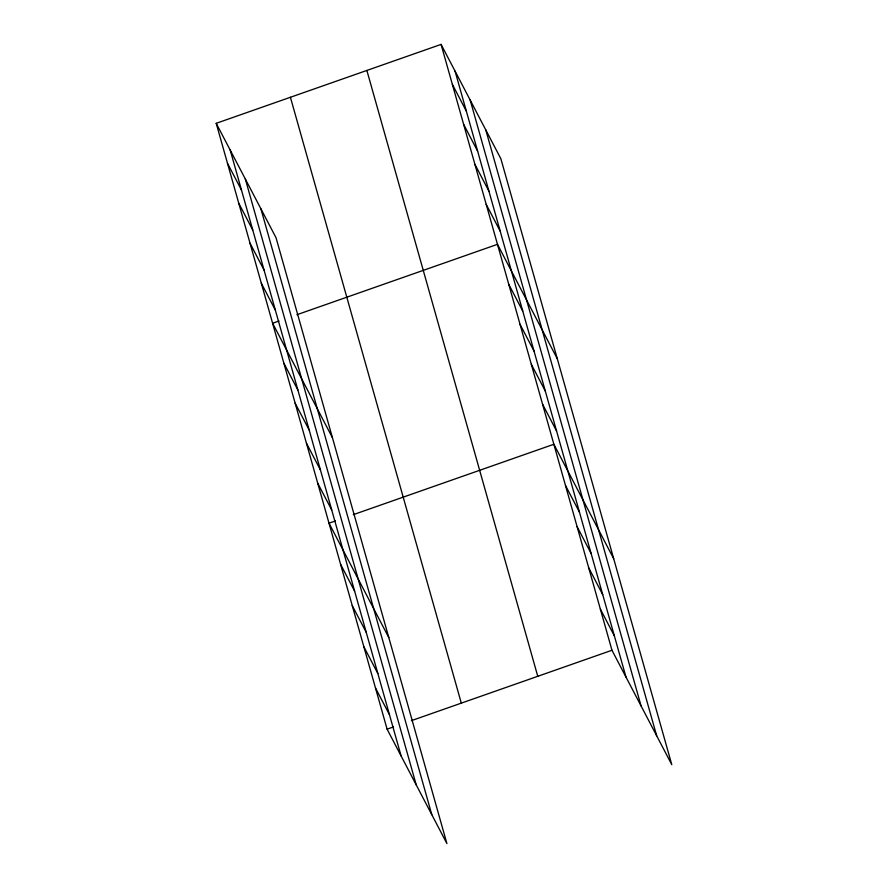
<?xml version="1.0" encoding="UTF-8"?>
<svg xmlns="http://www.w3.org/2000/svg" width="888" height="888" viewBox="0 0 888 888"><rect width="100%" height="100%" fill="white"/><g stroke="black" fill="none" stroke-linecap="round" stroke-linejoin="round"><path stroke-width="1.33" d="M216.206 123.321L276.035 237.74L446.919 843.6L387.101 729.17L216.206 123.321L441.081 44.4L500.899 158.83L671.794 764.679L611.965 650.26L441.081 44.4M278.999 321.001L272.605 323.254L332.423 437.673M296.914 314.718L497.469 244.333L557.287 358.763M335.398 520.934L329.004 523.176L388.822 637.606M353.313 514.652L553.868 444.266L613.686 558.696M387.101 729.17L393.495 726.928M411.41 720.645L611.965 650.26M452.358 84.382L466.344 111.144M463.636 124.376L477.622 151.138M474.914 164.358L488.9 191.12M486.191 204.351L500.177 231.102M508.746 284.315L522.743 311.078M520.024 324.309L534.021 351.071M531.313 364.291L545.299 391.053M542.59 404.273L556.576 431.035M565.49 485.459L579.476 512.221M577.111 526.662L591.097 553.424M588.733 567.865L602.719 594.616M600.355 609.057L614.341 635.819M227.483 163.303L241.481 190.065M238.772 203.285L252.758 230.048M250.05 243.279L264.036 270.041M261.327 283.261L275.313 310.023M283.883 363.236L297.869 389.999M295.16 403.219L309.157 429.981M306.438 443.212L320.435 469.974M317.715 483.194L331.712 509.956M340.615 564.38L354.612 591.142M352.236 605.583L366.233 632.334M363.858 646.775L377.855 673.537M375.48 687.978L389.477 714.74M485.769 129.892L656.665 735.752M470.185 100.089L641.081 705.949M455.067 71.162L625.962 677.011M366.866 70.441L537.762 676.301M290.409 97.269L461.305 703.13M260.906 208.813L431.801 814.673M245.321 179.01L416.217 784.859M230.203 150.072L401.099 755.932"/></g></svg>
